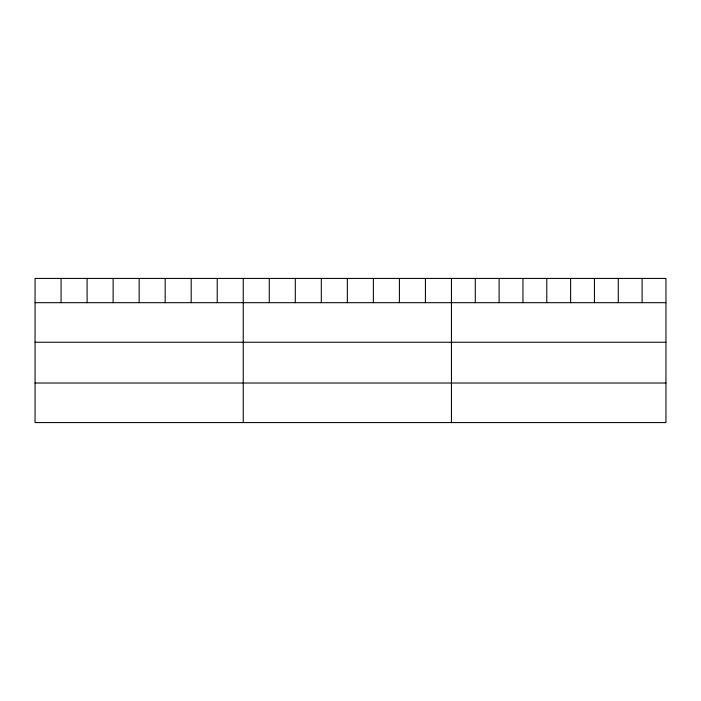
<?xml version="1.0" encoding="UTF-8"?>
<svg xmlns="http://www.w3.org/2000/svg" width="701" height="701" viewBox="0 0 701 701"><rect width="100%" height="100%" fill="white"/><g stroke="black" fill="none" stroke-linecap="round" stroke-linejoin="round"><path stroke-width="1.05" d="M665.95 302.683L665.95 422.58L35.05 422.58L35.05 278.42L665.95 278.42L665.95 302.683L35.05 302.683M35.05 342.246L665.95 342.246M35.05 383.018L665.95 383.018M642.116 278.42L642.116 302.683M618.282 278.42L618.282 302.683M594.448 278.42L594.448 302.683M570.614 278.42L570.614 302.683M546.78 278.42L546.78 302.683M522.946 278.42L522.946 302.683M499.112 278.42L499.112 302.683M475.278 278.42L475.278 302.683M451.444 278.42L451.444 422.58M425.419 278.42L425.419 302.683M399.395 278.42L399.395 302.683M373.37 278.42L373.37 302.683M347.345 278.42L347.345 302.683M321.321 278.42L321.321 302.683M295.296 278.42L295.296 302.683M269.272 278.42L269.272 302.683M243.247 278.42L243.247 422.58M217.222 278.42L217.222 302.683M191.198 278.42L191.198 302.683M165.173 278.42L165.173 302.683M139.149 278.42L139.149 302.683M113.124 278.42L113.124 302.683M87.099 278.42L87.099 302.683M61.075 278.42L61.075 302.683"/></g></svg>
